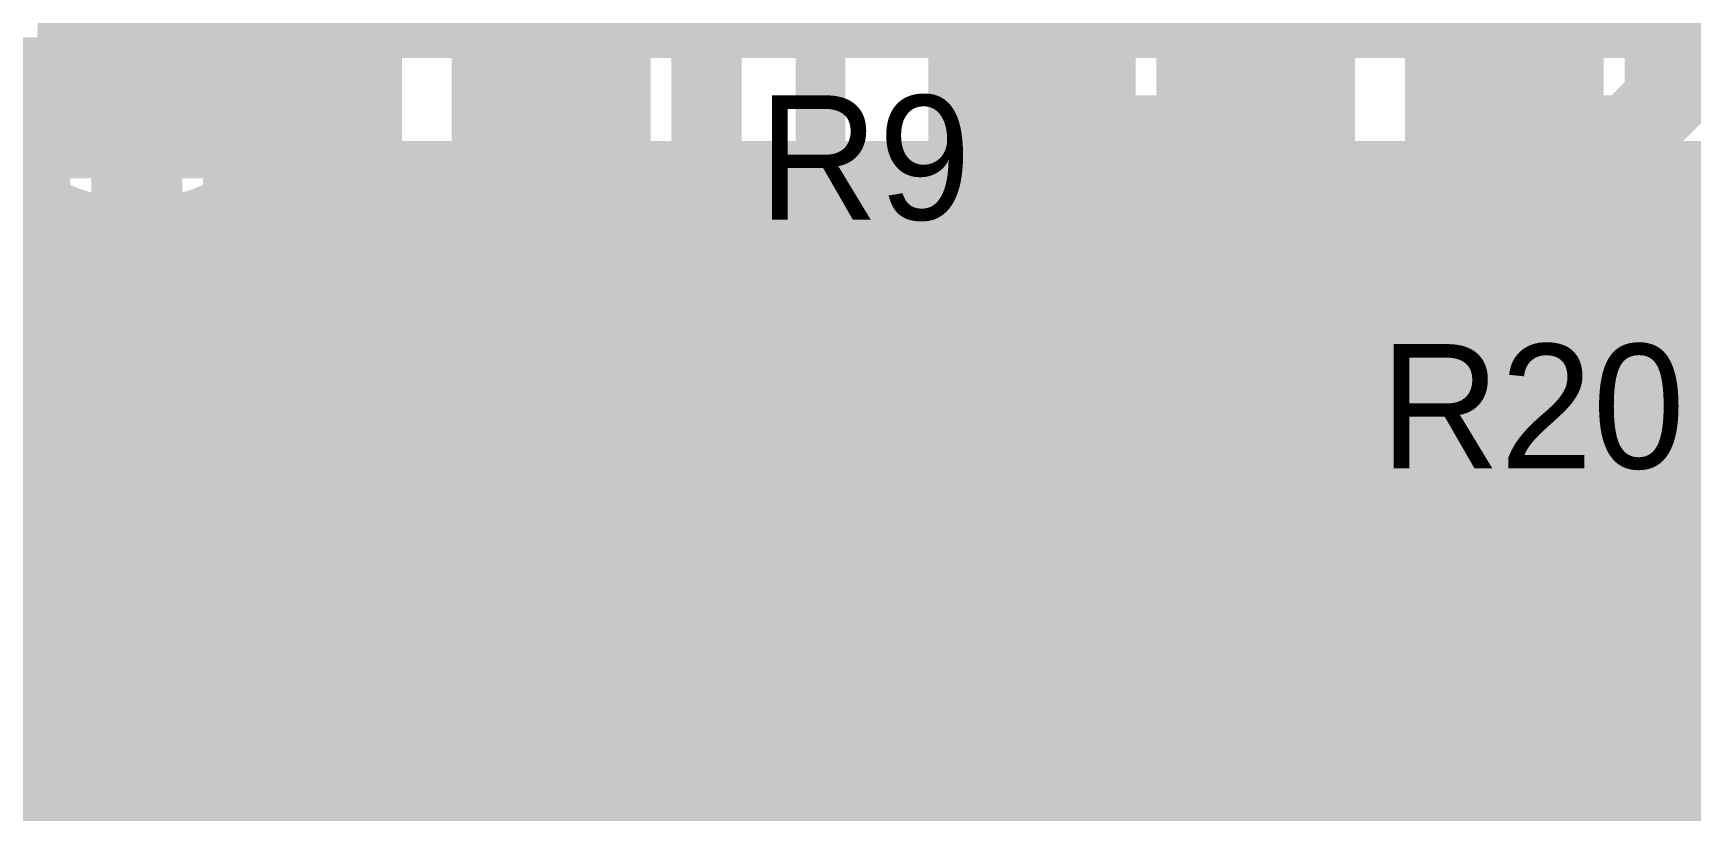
# Model space of a CAD drawing. Header units: millimetres. Extents: x 1.9 to 5.81, y 3 to 5.61.
# Drawn here: x 2.905 to 3.305, y 3.325 to 3.515 of the extents above; entities that cross this region are included whole.
import ezdxf

# ---------------------------------------------------------------- set-up
doc = ezdxf.new("R2010")
doc.units = ezdxf.units.MM
doc.header["$MEASUREMENT"] = 0
for name, color, linetype in [('BottomLayer', 5, 'Continuous'), ('BottomSolder', 6, 'Continuous'), ('MultiLayer', 9, 'Continuous'), ('TopLayer', 1, 'Continuous'), ('TopOverlay', 2, 'Continuous'), ('TopPaste', 8, 'Continuous'), ('TopSolder', 216, 'Continuous')]:
    doc.layers.add(name, color=color, linetype=linetype)

msp = doc.modelspace()

# ---------------------------------------------------------------- linework, layer by layer
at = {"layer": 'BottomLayer', "const_width": 0.01}
msp.add_lwpolyline([(2.96262, 3.484, -2.503839), (2.96262, 3.546)], format="xyb", dxfattribs=at)
at = {"layer": 'BottomLayer'}
for points, const_width in [([(2.92, 3.515, 1), (2.94, 3.515, 1)], 0.02), ([(2.927, 3.515, 1), (2.933, 3.515, 1)], 0.006), ([(2.96012, 3.484, 1), (2.96512, 3.484, 1)], 0.005), ([(2.96012, 3.484, 1), (2.96512, 3.484, 1)], 0.005), ([(2.9675, 3.484, 1), (2.9725, 3.484, 1)], 0.005), ([(2.9775, 3.484, 1), (2.9825, 3.484, 1)], 0.005), ([(2.9875, 3.484, 1), (2.9925, 3.484, 1)], 0.005), ([(2.9975, 3.484, 1), (3.0025, 3.484, 1)], 0.005), ([(3.0075, 3.484, 1), (3.0125, 3.484, 1)], 0.005), ([(3.0175, 3.484, 1), (3.0225, 3.484, 1)], 0.005), ([(3.0275, 3.484, 1), (3.0325, 3.484, 1)], 0.005), ([(3.0375, 3.484, 1), (3.0425, 3.484, 1)], 0.005), ([(3.0475, 3.484, 1), (3.0525, 3.484, 1)], 0.005), ([(3.0575, 3.484, 1), (3.0625, 3.484, 1)], 0.005), ([(3.0675, 3.484, 1), (3.0725, 3.484, 1)], 0.005), ([(3.0775, 3.484, 1), (3.0825, 3.484, 1)], 0.005), ([(3.0875, 3.484, 1), (3.0925, 3.484, 1)], 0.005), ([(3.0975, 3.484, 1), (3.1025, 3.484, 1)], 0.005), ([(3.1075, 3.484, 1), (3.1125, 3.484, 1)], 0.005), ([(3.1175, 3.484, 1), (3.1225, 3.484, 1)], 0.005), ([(3.1275, 3.484, 1), (3.1325, 3.484, 1)], 0.005), ([(3.1375, 3.484, 1), (3.1425, 3.484, 1)], 0.005), ([(3.1475, 3.484, 1), (3.1525, 3.484, 1)], 0.005), ([(3.1575, 3.484, 1), (3.1625, 3.484, 1)], 0.005), ([(3.1675, 3.484, 1), (3.1725, 3.484, 1)], 0.005), ([(3.1775, 3.484, 1), (3.1825, 3.484, 1)], 0.005), ([(3.1875, 3.484, 1), (3.1925, 3.484, 1)], 0.005), ([(3.1975, 3.484, 1), (3.2025, 3.484, 1)], 0.005), ([(3.2075, 3.484, 1), (3.2125, 3.484, 1)], 0.005), ([(3.2175, 3.484, 1), (3.2225, 3.484, 1)], 0.005), ([(3.2275, 3.484, 1), (3.2325, 3.484, 1)], 0.005), ([(3.2375, 3.484, 1), (3.2425, 3.484, 1)], 0.005), ([(3.2475, 3.484, 1), (3.2525, 3.484, 1)], 0.005), ([(3.2575, 3.484, 1), (3.2625, 3.484, 1)], 0.005), ([(3.2675, 3.484, 1), (3.2725, 3.484, 1)], 0.005), ([(3.2775, 3.484, 1), (3.2825, 3.484, 1)], 0.005), ([(3.2875, 3.484, 1), (3.2925, 3.484, 1)], 0.005), ([(3.2975, 3.484, 1), (3.3025, 3.484, 1)], 0.005), ([(2.89922, 3.48, 1), (2.90422, 3.48, 1)], 0.005), ([(2.95578, 3.48, 1), (2.96078, 3.48, 1)], 0.005), ([(2.9575, 3.48146, 1), (2.9625, 3.48146, 1)], 0.005), ([(2.9075, 3.47469, 1), (2.9125, 3.47469, 1)], 0.005), ([(2.9175, 3.47113, 1), (2.9225, 3.47113, 1)], 0.005), ([(2.9375, 3.47113, 1), (2.9425, 3.47113, 1)], 0.005), ([(2.9475, 3.47469, 1), (2.9525, 3.47469, 1)], 0.005), ([(2.9275, 3.47, 1), (2.9325, 3.47, 1)], 0.005), ([(2.9275, 3.47, 1), (2.9325, 3.47, 1)], 0.005), ([(2.9275, 3.47, 1), (2.9325, 3.47, 1)], 0.005), ([(2.9075, 3.381, 1), (2.9125, 3.381, 1)], 0.005), ([(2.9175, 3.381, 1), (2.9225, 3.381, 1)], 0.005), ([(2.9275, 3.381, 1), (2.9325, 3.381, 1)], 0.005), ([(2.9375, 3.381, 1), (2.9425, 3.381, 1)], 0.005), ([(2.9475, 3.381, 1), (2.9525, 3.381, 1)], 0.005), ([(2.9575, 3.381, 1), (2.9625, 3.381, 1)], 0.005), ([(2.9675, 3.381, 1), (2.9725, 3.381, 1)], 0.005), ([(2.9775, 3.381, 1), (2.9825, 3.381, 1)], 0.005), ([(2.9875, 3.381, 1), (2.9925, 3.381, 1)], 0.005), ([(2.9975, 3.381, 1), (3.0025, 3.381, 1)], 0.005), ([(3.0075, 3.381, 1), (3.0125, 3.381, 1)], 0.005), ([(3.0175, 3.381, 1), (3.0225, 3.381, 1)], 0.005), ([(3.0275, 3.381, 1), (3.0325, 3.381, 1)], 0.005), ([(3.0375, 3.381, 1), (3.0425, 3.381, 1)], 0.005), ([(3.0475, 3.381, 1), (3.0525, 3.381, 1)], 0.005), ([(3.0575, 3.381, 1), (3.0625, 3.381, 1)], 0.005), ([(3.0675, 3.381, 1), (3.0725, 3.381, 1)], 0.005), ([(3.0775, 3.381, 1), (3.0825, 3.381, 1)], 0.005), ([(3.0875, 3.381, 1), (3.0925, 3.381, 1)], 0.005), ([(3.0975, 3.381, 1), (3.1025, 3.381, 1)], 0.005), ([(3.1075, 3.381, 1), (3.1125, 3.381, 1)], 0.005), ([(3.1175, 3.381, 1), (3.1225, 3.381, 1)], 0.005), ([(3.1275, 3.381, 1), (3.1325, 3.381, 1)], 0.005), ([(3.1375, 3.381, 1), (3.1425, 3.381, 1)], 0.005), ([(3.1475, 3.381, 1), (3.1525, 3.381, 1)], 0.005), ([(3.1575, 3.381, 1), (3.1625, 3.381, 1)], 0.005), ([(3.1675, 3.381, 1), (3.1725, 3.381, 1)], 0.005), ([(3.1775, 3.381, 1), (3.1825, 3.381, 1)], 0.005), ([(3.1875, 3.381, 1), (3.1925, 3.381, 1)], 0.005), ([(3.1975, 3.381, 1), (3.2025, 3.381, 1)], 0.005), ([(3.2075, 3.381, 1), (3.2125, 3.381, 1)], 0.005), ([(3.2175, 3.381, 1), (3.2225, 3.381, 1)], 0.005), ([(3.2275, 3.381, 1), (3.2325, 3.381, 1)], 0.005), ([(3.2375, 3.381, 1), (3.2425, 3.381, 1)], 0.005), ([(3.2475, 3.381, 1), (3.2525, 3.381, 1)], 0.005), ([(3.2575, 3.381, 1), (3.2625, 3.381, 1)], 0.005), ([(3.2675, 3.381, 1), (3.2725, 3.381, 1)], 0.005), ([(3.2775, 3.381, 1), (3.2825, 3.381, 1)], 0.005), ([(3.2875, 3.381, 1), (3.2925, 3.381, 1)], 0.005), ([(3.2975, 3.381, 1), (3.3025, 3.381, 1)], 0.005)]:
    msp.add_lwpolyline(points, format="xyb", close=True, dxfattribs=dict(at, const_width=const_width))
for points, const_width in [([(2.93, 3.515), (3.415, 3.515)], 0.012), ([(2.96262, 3.484), (3.415, 3.484)], 0.01), ([(2.97, 3.381), (2.97, 3.484)], 0.01), ([(2.98, 3.381), (2.98, 3.484)], 0.01), ([(2.99, 3.381), (2.99, 3.484)], 0.01), ([(3, 3.381), (3, 3.484)], 0.01), ([(3.01, 3.381), (3.01, 3.484)], 0.01), ([(3.02, 3.381), (3.02, 3.484)], 0.01), ([(3.03, 3.381), (3.03, 3.484)], 0.01), ([(3.04, 3.381), (3.04, 3.484)], 0.01), ([(3.05, 3.381), (3.05, 3.484)], 0.01), ([(3.06, 3.381), (3.06, 3.484)], 0.01), ([(3.07, 3.381), (3.07, 3.484)], 0.01), ([(3.08, 3.381), (3.08, 3.484)], 0.01), ([(3.09, 3.381), (3.09, 3.484)], 0.01), ([(3.1, 3.381), (3.1, 3.484)], 0.01), ([(3.11, 3.381), (3.11, 3.484)], 0.01), ([(3.12, 3.381), (3.12, 3.484)], 0.01), ([(3.13, 3.381), (3.13, 3.484)], 0.01), ([(3.14, 3.381), (3.14, 3.484)], 0.01), ([(3.15, 3.381), (3.15, 3.484)], 0.01), ([(3.16, 3.381), (3.16, 3.484)], 0.01), ([(3.17, 3.381), (3.17, 3.484)], 0.01), ([(3.18, 3.381), (3.18, 3.484)], 0.01), ([(3.19, 3.381), (3.19, 3.484)], 0.01), ([(3.2, 3.381), (3.2, 3.484)], 0.01), ([(3.21, 3.381), (3.21, 3.484)], 0.01), ([(3.22, 3.381), (3.22, 3.484)], 0.01), ([(3.23, 3.381), (3.23, 3.484)], 0.01), ([(3.24, 3.381), (3.24, 3.484)], 0.01), ([(3.25, 3.381), (3.25, 3.484)], 0.01), ([(3.26, 3.381), (3.26, 3.484)], 0.01), ([(3.27, 3.381), (3.27, 3.484)], 0.01), ([(3.28, 3.381), (3.28, 3.484)], 0.01), ([(3.29, 3.381), (3.29, 3.484)], 0.01), ([(3.3, 3.381), (3.3, 3.484)], 0.01), ([(2.211, 3.48), (2.90172, 3.48)], 0.01), ([(2.95828, 3.48), (3.68, 3.48)], 0.01), ([(2.96, 3.381), (2.96, 3.48146)], 0.01), ([(2.91, 3.381), (2.91, 3.47469)], 0.01), ([(2.92, 3.381), (2.92, 3.47113)], 0.01), ([(2.94, 3.381), (2.94, 3.47113)], 0.01), ([(2.95, 3.381), (2.95, 3.47469)], 0.01), ([(2.211, 3.47), (2.93, 3.47)], 0.01), ([(2.93, 3.47), (3.68, 3.47)], 0.01), ([(2.93, 3.381), (2.93, 3.47)], 0.01), ([(2.211, 3.46), (3.68, 3.46)], 0.01), ([(2.21384, 3.45), (3.68, 3.45)], 0.01), ([(2.22384, 3.44), (3.68, 3.44)], 0.01), ([(2.23384, 3.43), (3.68, 3.43)], 0.01), ([(2.24384, 3.42), (3.68, 3.42)], 0.01), ([(2.25384, 3.41), (3.97113, 3.41)], 0.01), ([(2.26384, 3.4), (3.97, 3.4)], 0.01), ([(2.27384, 3.39), (3.97113, 3.39)], 0.01), ([(2.28284, 3.381), (3.96216, 3.381)], 0.01), ([(2.27, 3.35), (3.975, 3.35)], 0.012)]:
    msp.add_lwpolyline(points, dxfattribs=dict(at, const_width=const_width))
at = {"layer": 'BottomSolder', "const_width": 0.024}
msp.add_lwpolyline([(2.918, 3.515, 1), (2.942, 3.515, 1)], format="xyb", close=True, dxfattribs=at)
msp.add_lwpolyline([(2.918, 3.515, 1), (2.942, 3.515, 1)], format="xyb", close=True, dxfattribs=at)
at = {"layer": 'MultiLayer', "const_width": 0.02}
msp.add_lwpolyline([(2.92, 3.515, 1), (2.94, 3.515, 1)], format="xyb", close=True, dxfattribs=at)
at = {"layer": 'TopLayer'}
for points, const_width in [([(3.07, 3.45), (3.07, 3.71)], 0.012), ([(3.095, 3.435), (3.095, 3.635)], 0.012), ([(3.03, 3.49), (3.03, 3.57)], 0.03), ([(2.94, 3.5), (2.94, 3.55)], 0.02), ([(3.22, 3.55), (3.27, 3.5)], 0.012), ([(3.29, 3.49), (3.34, 3.54)], 0.02), ([(3.03, 3.49), (3.03, 3.53)], 0.02), ([(3.126, 3.435), (3.126, 3.51349)], 0.01), ([(3.13, 3.335), (3.13, 3.51305)], 0.01), ([(3.132, 3.513), (3.155, 3.513)], 0.01), ([(3.14, 3.335), (3.14, 3.513)], 0.01), ([(3.15, 3.335), (3.15, 3.513)], 0.01), ([(3.155, 3.445), (3.155, 3.513)], 0.01), ([(3.126, 3.51), (3.155, 3.51)], 0.01), ([(3.126, 3.5), (3.155, 3.5)], 0.01), ([(2.89, 3.49), (2.97, 3.49)], 0.02), ([(3.16, 3.49), (3.2, 3.49)], 0.02), ([(3.2, 3.45), (3.2, 3.49)], 0.02), ([(3.26, 3.49), (3.29, 3.49)], 0.02), ([(3.126, 3.49), (3.155, 3.49)], 0.01), ([(3.126, 3.48), (3.155, 3.48)], 0.01), ([(3.126, 3.47), (3.155, 3.47)], 0.01), ([(3.126, 3.46), (3.155, 3.46)], 0.01), ([(3.30803, 3.46), (3.68, 3.46)], 0.01), ([(3.305, 3.445), (3.305, 3.45838)], 0.01), ([(3.06, 3.44), (3.07, 3.45)], 0.012), ([(3.126, 3.45), (3.155, 3.45)], 0.01), ([(3.305, 3.45), (3.68, 3.45)], 0.01), ([(3.155, 3.445), (3.215, 3.445)], 0.01), ([(3.16, 3.335), (3.16, 3.445)], 0.01), ([(3.17, 3.335), (3.17, 3.445)], 0.01), ([(3.18, 3.335), (3.18, 3.445)], 0.01), ([(3.19, 3.335), (3.19, 3.445)], 0.01), ([(3.2, 3.335), (3.2, 3.445)], 0.01), ([(3.21, 3.335), (3.21, 3.445)], 0.01), ([(3.215, 3.445), (3.245, 3.445)], 0.01), ([(3.215, 3.445), (3.245, 3.445)], 0.01), ([(3.22, 3.335), (3.22, 3.445)], 0.01), ([(3.23, 3.335), (3.23, 3.445)], 0.01), ([(3.24, 3.335), (3.24, 3.445)], 0.01), ([(3.245, 3.445), (3.305, 3.445)], 0.01), ([(3.25, 3.335), (3.25, 3.445)], 0.01), ([(3.26, 3.335), (3.26, 3.445)], 0.01), ([(3.27, 3.335), (3.27, 3.445)], 0.01), ([(3.28, 3.335), (3.28, 3.445)], 0.01), ([(3.29, 3.335), (3.29, 3.445)], 0.01), ([(3.3, 3.335), (3.3, 3.445)], 0.01), ([(2.71, 3.44), (3.06, 3.44)], 0.012), ([(3.126, 3.44), (3.68, 3.44)], 0.01), ([(3.07, 3.41), (3.095, 3.435)], 0.012), ([(3.12559, 3.43), (3.68, 3.43)], 0.01), ([(3.12213, 3.42), (3.68, 3.42)], 0.01), ([(3.12, 3.335), (3.12, 3.41667)], 0.01), ([(2.7, 3.41), (3.07, 3.41)], 0.012), ([(3.09194, 3.3881), (3.1169, 3.41306)], 0.01), ([(3.11384, 3.41), (3.685, 3.41)], 0.01), ([(3.11, 3.335), (3.11, 3.40616)], 0.01), ([(3.10384, 3.4), (3.685, 3.4)], 0.01), ([(3.1, 3.335), (3.1, 3.39616)], 0.01), ([(3.09384, 3.39), (3.685, 3.39)], 0.01), ([(3.09, 3.335), (3.09, 3.38631)], 0.01), ([(2.7, 3.379), (3.07, 3.379)], 0.01), ([(2.91, 3.335), (2.91, 3.379)], 0.01), ([(2.92, 3.335), (2.92, 3.379)], 0.01), ([(2.93, 3.335), (2.93, 3.379)], 0.01), ([(2.94, 3.335), (2.94, 3.379)], 0.01), ([(2.95, 3.335), (2.95, 3.379)], 0.01), ([(2.96, 3.335), (2.96, 3.379)], 0.01), ([(2.97, 3.335), (2.97, 3.379)], 0.01), ([(2.98, 3.335), (2.98, 3.379)], 0.01), ([(2.99, 3.335), (2.99, 3.379)], 0.01), ([(3, 3.335), (3, 3.379)], 0.01), ([(3.01, 3.335), (3.01, 3.379)], 0.01), ([(3.02, 3.335), (3.02, 3.379)], 0.01), ([(3.03, 3.335), (3.03, 3.379)], 0.01), ([(3.04, 3.335), (3.04, 3.379)], 0.01), ([(3.05, 3.335), (3.05, 3.379)], 0.01), ([(3.06, 3.335), (3.06, 3.379)], 0.01), ([(3.07, 3.335), (3.07, 3.379)], 0.01), ([(3.07781, 3.38), (3.685, 3.38)], 0.01), ([(3.08, 3.335), (3.08, 3.38066)], 0.01), ([(2.515, 3.37), (3.685, 3.37)], 0.01), ([(2.515, 3.36), (3.685, 3.36)], 0.01), ([(2.515, 3.35), (3.99257, 3.35)], 0.01), ([(2.515, 3.34), (3.98257, 3.34)], 0.01), ([(2.885, 3.335), (2.95, 3.335)], 0.01), ([(2.95, 3.335), (3.015, 3.335)], 0.01), ([(2.95, 3.335), (3.015, 3.335)], 0.01), ([(3.015, 3.335), (3.185, 3.335)], 0.01), ([(3.185, 3.335), (3.25, 3.335)], 0.01), ([(3.185, 3.335), (3.25, 3.335)], 0.01), ([(3.25, 3.335), (3.315, 3.335)], 0.01)]:
    msp.add_lwpolyline(points, dxfattribs=dict(at, const_width=const_width))
for points, const_width in [([(2.92, 3.515, 1), (2.94, 3.515, 1)], 0.02), ([(3.1235, 3.51349, 1), (3.1285, 3.51349, 1)], 0.005), ([(3.1235, 3.51349, 1), (3.1285, 3.51349, 1)], 0.005), ([(3.1275, 3.51305, 1), (3.1325, 3.51305, 1)], 0.005), ([(3.1295, 3.513, 1), (3.1345, 3.513, 1)], 0.005), ([(3.1295, 3.513, 1), (3.1345, 3.513, 1)], 0.005), ([(3.1375, 3.513, 1), (3.1425, 3.513, 1)], 0.005), ([(3.1475, 3.513, 1), (3.1525, 3.513, 1)], 0.005), ([(3.1525, 3.513, 1), (3.1575, 3.513, 1)], 0.005), ([(3.1525, 3.513, 1), (3.1575, 3.513, 1)], 0.005), ([(3.1235, 3.51, 1), (3.1285, 3.51, 1)], 0.005), ([(3.1525, 3.51, 1), (3.1575, 3.51, 1)], 0.005), ([(2.935, 3.5, 1), (2.945, 3.5, 1)], 0.01), ([(3.0225, 3.49, 1), (3.0375, 3.49, 1)], 0.015), ([(3.1235, 3.5, 1), (3.1285, 3.5, 1)], 0.005), ([(3.1525, 3.5, 1), (3.1575, 3.5, 1)], 0.005), ([(3.267, 3.5, 1), (3.273, 3.5, 1)], 0.006), ([(2.965, 3.49, 1), (2.975, 3.49, 1)], 0.01), ([(3.025, 3.49, 1), (3.035, 3.49, 1)], 0.01), ([(3.155, 3.49, 1), (3.165, 3.49, 1)], 0.01), ([(3.195, 3.49, 1), (3.205, 3.49, 1)], 0.01), ([(3.195, 3.49, 1), (3.205, 3.49, 1)], 0.01), ([(3.255, 3.49, 1), (3.265, 3.49, 1)], 0.01), ([(3.285, 3.49, 1), (3.295, 3.49, 1)], 0.01), ([(3.285, 3.49, 1), (3.295, 3.49, 1)], 0.01), ([(3.1235, 3.49, 1), (3.1285, 3.49, 1)], 0.005), ([(3.1525, 3.49, 1), (3.1575, 3.49, 1)], 0.005), ([(3.1235, 3.48, 1), (3.1285, 3.48, 1)], 0.005), ([(3.1525, 3.48, 1), (3.1575, 3.48, 1)], 0.005), ([(3.1235, 3.47, 1), (3.1285, 3.47, 1)], 0.005), ([(3.1525, 3.47, 1), (3.1575, 3.47, 1)], 0.005), ([(3.1235, 3.46, 1), (3.1285, 3.46, 1)], 0.005), ([(3.1525, 3.46, 1), (3.1575, 3.46, 1)], 0.005), ([(3.30553, 3.46, 1), (3.31053, 3.46, 1)], 0.005), ([(3.195, 3.45, 1), (3.205, 3.45, 1)], 0.01), ([(3.3025, 3.45838, 1), (3.3075, 3.45838, 1)], 0.005), ([(3.3025, 3.45838, 1), (3.3075, 3.45838, 1)], 0.005), ([(3.3025, 3.45838, 1), (3.3075, 3.45838, 1)], 0.005), ([(3.067, 3.45, 1), (3.073, 3.45, 1)], 0.006), ([(3.067, 3.45, 1), (3.073, 3.45, 1)], 0.006), ([(3.1235, 3.45, 1), (3.1285, 3.45, 1)], 0.005), ([(3.1525, 3.45, 1), (3.1575, 3.45, 1)], 0.005), ([(3.3025, 3.45, 1), (3.3075, 3.45, 1)], 0.005), ([(3.1525, 3.445, 1), (3.1575, 3.445, 1)], 0.005), ([(3.1525, 3.445, 1), (3.1575, 3.445, 1)], 0.005), ([(3.1575, 3.445, 1), (3.1625, 3.445, 1)], 0.005), ([(3.1675, 3.445, 1), (3.1725, 3.445, 1)], 0.005), ([(3.1775, 3.445, 1), (3.1825, 3.445, 1)], 0.005), ([(3.1875, 3.445, 1), (3.1925, 3.445, 1)], 0.005), ([(3.1975, 3.445, 1), (3.2025, 3.445, 1)], 0.005), ([(3.2075, 3.445, 1), (3.2125, 3.445, 1)], 0.005), ([(3.2125, 3.445, 1), (3.2175, 3.445, 1)], 0.005), ([(3.2125, 3.445, 1), (3.2175, 3.445, 1)], 0.005), ([(3.2125, 3.445, 1), (3.2175, 3.445, 1)], 0.005), ([(3.2175, 3.445, 1), (3.2225, 3.445, 1)], 0.005), ([(3.2275, 3.445, 1), (3.2325, 3.445, 1)], 0.005), ([(3.2375, 3.445, 1), (3.2425, 3.445, 1)], 0.005), ([(3.2425, 3.445, 1), (3.2475, 3.445, 1)], 0.005), ([(3.2425, 3.445, 1), (3.2475, 3.445, 1)], 0.005), ([(3.2425, 3.445, 1), (3.2475, 3.445, 1)], 0.005), ([(3.2475, 3.445, 1), (3.2525, 3.445, 1)], 0.005), ([(3.2575, 3.445, 1), (3.2625, 3.445, 1)], 0.005), ([(3.2675, 3.445, 1), (3.2725, 3.445, 1)], 0.005), ([(3.2775, 3.445, 1), (3.2825, 3.445, 1)], 0.005), ([(3.2875, 3.445, 1), (3.2925, 3.445, 1)], 0.005), ([(3.2975, 3.445, 1), (3.3025, 3.445, 1)], 0.005), ([(3.3025, 3.445, 1), (3.3075, 3.445, 1)], 0.005), ([(3.3025, 3.445, 1), (3.3075, 3.445, 1)], 0.005), ([(3.057, 3.44, 1), (3.063, 3.44, 1)], 0.006), ([(3.057, 3.44, 1), (3.063, 3.44, 1)], 0.006), ([(3.1235, 3.44, 1), (3.1285, 3.44, 1)], 0.005), ([(3.092, 3.435, 1), (3.098, 3.435, 1)], 0.006), ([(3.092, 3.435, 1), (3.098, 3.435, 1)], 0.006), ([(3.1235, 3.435, 1), (3.1285, 3.435, 1)], 0.005), ([(3.1235, 3.435, 1), (3.1285, 3.435, 1)], 0.005), ([(3.1235, 3.435, 1), (3.1285, 3.435, 1)], 0.005), ([(3.12309, 3.43, 1), (3.12809, 3.43, 1)], 0.005), ([(3.11963, 3.42, 1), (3.12463, 3.42, 1)], 0.005), ([(3.1175, 3.41667, 1), (3.1225, 3.41667, 1)], 0.005), ([(3.067, 3.41, 1), (3.073, 3.41, 1)], 0.006), ([(3.067, 3.41, 1), (3.073, 3.41, 1)], 0.006), ([(3.1144, 3.41306, 1), (3.1194, 3.41306, 1)], 0.005), ([(3.1144, 3.41306, 1), (3.1194, 3.41306, 1)], 0.005), ([(3.11442, 3.41308, 1), (3.11942, 3.41308, 1)], 0.005), ([(3.11134, 3.41, 1), (3.11634, 3.41, 1)], 0.005), ([(3.1075, 3.40616, 1), (3.1125, 3.40616, 1)], 0.005), ([(3.10134, 3.4, 1), (3.10634, 3.4, 1)], 0.005), ([(3.0975, 3.39616, 1), (3.1025, 3.39616, 1)], 0.005), ([(3.08942, 3.38808, 1), (3.09442, 3.38808, 1)], 0.005), ([(3.08944, 3.3881, 1), (3.09444, 3.3881, 1)], 0.005), ([(3.08944, 3.3881, 1), (3.09444, 3.3881, 1)], 0.005), ([(3.09134, 3.39, 1), (3.09634, 3.39, 1)], 0.005), ([(3.0875, 3.38631, 1), (3.0925, 3.38631, 1)], 0.005), ([(2.9075, 3.379, 1), (2.9125, 3.379, 1)], 0.005), ([(2.9175, 3.379, 1), (2.9225, 3.379, 1)], 0.005), ([(2.9275, 3.379, 1), (2.9325, 3.379, 1)], 0.005), ([(2.9375, 3.379, 1), (2.9425, 3.379, 1)], 0.005), ([(2.9475, 3.379, 1), (2.9525, 3.379, 1)], 0.005), ([(2.9575, 3.379, 1), (2.9625, 3.379, 1)], 0.005), ([(2.9675, 3.379, 1), (2.9725, 3.379, 1)], 0.005), ([(2.9775, 3.379, 1), (2.9825, 3.379, 1)], 0.005), ([(2.9875, 3.379, 1), (2.9925, 3.379, 1)], 0.005), ([(2.9975, 3.379, 1), (3.0025, 3.379, 1)], 0.005), ([(3.0075, 3.379, 1), (3.0125, 3.379, 1)], 0.005), ([(3.0175, 3.379, 1), (3.0225, 3.379, 1)], 0.005), ([(3.0275, 3.379, 1), (3.0325, 3.379, 1)], 0.005), ([(3.0375, 3.379, 1), (3.0425, 3.379, 1)], 0.005), ([(3.0475, 3.379, 1), (3.0525, 3.379, 1)], 0.005), ([(3.0575, 3.379, 1), (3.0625, 3.379, 1)], 0.005), ([(3.0675, 3.379, 1), (3.0725, 3.379, 1)], 0.005), ([(3.0675, 3.379, 1), (3.0725, 3.379, 1)], 0.005), ([(3.0675, 3.379, 1), (3.0725, 3.379, 1)], 0.005), ([(3.0675, 3.379, 1), (3.0725, 3.379, 1)], 0.005), ([(3.07531, 3.38, 1), (3.08031, 3.38, 1)], 0.005), ([(3.0775, 3.38066, 1), (3.0825, 3.38066, 1)], 0.005), ([(2.9075, 3.335, 1), (2.9125, 3.335, 1)], 0.005), ([(2.9175, 3.335, 1), (2.9225, 3.335, 1)], 0.005), ([(2.9275, 3.335, 1), (2.9325, 3.335, 1)], 0.005), ([(2.9375, 3.335, 1), (2.9425, 3.335, 1)], 0.005), ([(2.9475, 3.335, 1), (2.9525, 3.335, 1)], 0.005), ([(2.9475, 3.335, 1), (2.9525, 3.335, 1)], 0.005), ([(2.9475, 3.335, 1), (2.9525, 3.335, 1)], 0.005), ([(2.9475, 3.335, 1), (2.9525, 3.335, 1)], 0.005), ([(2.9575, 3.335, 1), (2.9625, 3.335, 1)], 0.005), ([(2.9675, 3.335, 1), (2.9725, 3.335, 1)], 0.005), ([(2.9775, 3.335, 1), (2.9825, 3.335, 1)], 0.005), ([(2.9875, 3.335, 1), (2.9925, 3.335, 1)], 0.005), ([(2.9975, 3.335, 1), (3.0025, 3.335, 1)], 0.005), ([(3.0075, 3.335, 1), (3.0125, 3.335, 1)], 0.005), ([(3.0125, 3.335, 1), (3.0175, 3.335, 1)], 0.005), ([(3.0125, 3.335, 1), (3.0175, 3.335, 1)], 0.005), ([(3.0125, 3.335, 1), (3.0175, 3.335, 1)], 0.005), ([(3.0175, 3.335, 1), (3.0225, 3.335, 1)], 0.005), ([(3.0275, 3.335, 1), (3.0325, 3.335, 1)], 0.005), ([(3.0375, 3.335, 1), (3.0425, 3.335, 1)], 0.005), ([(3.0475, 3.335, 1), (3.0525, 3.335, 1)], 0.005), ([(3.0575, 3.335, 1), (3.0625, 3.335, 1)], 0.005), ([(3.0675, 3.335, 1), (3.0725, 3.335, 1)], 0.005), ([(3.0775, 3.335, 1), (3.0825, 3.335, 1)], 0.005), ([(3.0875, 3.335, 1), (3.0925, 3.335, 1)], 0.005), ([(3.0975, 3.335, 1), (3.1025, 3.335, 1)], 0.005), ([(3.1075, 3.335, 1), (3.1125, 3.335, 1)], 0.005), ([(3.1175, 3.335, 1), (3.1225, 3.335, 1)], 0.005), ([(3.1275, 3.335, 1), (3.1325, 3.335, 1)], 0.005), ([(3.1375, 3.335, 1), (3.1425, 3.335, 1)], 0.005), ([(3.1475, 3.335, 1), (3.1525, 3.335, 1)], 0.005), ([(3.1575, 3.335, 1), (3.1625, 3.335, 1)], 0.005), ([(3.1675, 3.335, 1), (3.1725, 3.335, 1)], 0.005), ([(3.1775, 3.335, 1), (3.1825, 3.335, 1)], 0.005), ([(3.1825, 3.335, 1), (3.1875, 3.335, 1)], 0.005), ([(3.1825, 3.335, 1), (3.1875, 3.335, 1)], 0.005), ([(3.1825, 3.335, 1), (3.1875, 3.335, 1)], 0.005), ([(3.1875, 3.335, 1), (3.1925, 3.335, 1)], 0.005), ([(3.1975, 3.335, 1), (3.2025, 3.335, 1)], 0.005), ([(3.2075, 3.335, 1), (3.2125, 3.335, 1)], 0.005), ([(3.2175, 3.335, 1), (3.2225, 3.335, 1)], 0.005), ([(3.2275, 3.335, 1), (3.2325, 3.335, 1)], 0.005), ([(3.2375, 3.335, 1), (3.2425, 3.335, 1)], 0.005), ([(3.2475, 3.335, 1), (3.2525, 3.335, 1)], 0.005), ([(3.2475, 3.335, 1), (3.2525, 3.335, 1)], 0.005), ([(3.2475, 3.335, 1), (3.2525, 3.335, 1)], 0.005), ([(3.2475, 3.335, 1), (3.2525, 3.335, 1)], 0.005), ([(3.2575, 3.335, 1), (3.2625, 3.335, 1)], 0.005), ([(3.2675, 3.335, 1), (3.2725, 3.335, 1)], 0.005), ([(3.2775, 3.335, 1), (3.2825, 3.335, 1)], 0.005), ([(3.2875, 3.335, 1), (3.2925, 3.335, 1)], 0.005), ([(3.2975, 3.335, 1), (3.3025, 3.335, 1)], 0.005)]:
    msp.add_lwpolyline(points, format="xyb", close=True, dxfattribs=dict(at, const_width=const_width))
at = {"layer": 'TopLayer', "const_width": 0.01}
for points in [[(3.132, 3.513, -0.040743), (3.126, 3.51349)], [(3.31479, 3.46529, -0.086269), (3.305, 3.45838)], [(3.31475, 3.46525, -0.085832), (3.305, 3.45838)], [(3.126, 3.435, -0.199163), (3.1169, 3.41306)], [(3.126, 3.435, -0.198912), (3.11692, 3.41308)], [(3.09194, 3.3881, -0.199163), (3.07, 3.379)], [(3.09192, 3.38808, -0.198912), (3.07, 3.379)]]:
    msp.add_lwpolyline(points, format="xyb", dxfattribs=at)
at = {"layer": 'TopLayer'}
for points in [[(2.91, 3.51), (2.87, 3.51), (2.91, 3.47), (2.87, 3.47)], [(2.99, 3.51), (2.95, 3.51), (2.99, 3.47), (2.95, 3.47)], [(3.05, 3.51), (3.01, 3.51), (3.05, 3.47), (3.01, 3.47)], [(3.18, 3.47), (3.22, 3.47), (3.18, 3.51), (3.22, 3.51)], [(3.24, 3.47), (3.28, 3.47), (3.24, 3.51), (3.28, 3.51)]]:
    msp.add_solid(points, dxfattribs=at)
at = {"layer": 'TopOverlay'}
for points, const_width in [([(2.925, 3.455), (2.925, 3.525)], 0.012), ([(2.935, 3.455), (2.935, 3.525)], 0.012), ([(3.065, 3.455), (3.065, 3.525)], 0.012), ([(3.165, 3.455), (3.165, 3.525)], 0.012), ([(3.295, 3.455), (3.295, 3.525)], 0.012), ([(2.89, 3.455), (2.925, 3.455)], 0.012), ([(2.935, 3.455), (2.97, 3.455)], 0.012), ([(3.03, 3.455), (3.065, 3.455)], 0.012), ([(3.165, 3.455), (3.2, 3.455)], 0.012), ([(3.26, 3.455), (3.295, 3.455)], 0.012), ([(2.89, 3.33), (3.31, 3.33)], 0.01)]:
    msp.add_lwpolyline(points, dxfattribs=dict(at, const_width=const_width))
at = {"layer": 'TopOverlay', "const_width": 0.006}
for points in [[(2.922, 3.455, 1), (2.928, 3.455, 1)], [(2.922, 3.455, 1), (2.928, 3.455, 1)], [(2.932, 3.455, 1), (2.938, 3.455, 1)], [(2.932, 3.455, 1), (2.938, 3.455, 1)], [(2.967, 3.455, 1), (2.973, 3.455, 1)], [(3.027, 3.455, 1), (3.033, 3.455, 1)], [(3.062, 3.455, 1), (3.068, 3.455, 1)], [(3.062, 3.455, 1), (3.068, 3.455, 1)], [(3.162, 3.455, 1), (3.168, 3.455, 1)], [(3.162, 3.455, 1), (3.168, 3.455, 1)], [(3.197, 3.455, 1), (3.203, 3.455, 1)], [(3.257, 3.455, 1), (3.263, 3.455, 1)], [(3.292, 3.455, 1), (3.298, 3.455, 1)], [(3.292, 3.455, 1), (3.298, 3.455, 1)]]:
    msp.add_lwpolyline(points, format="xyb", close=True, dxfattribs=at)
at = {"layer": 'TopPaste'}
for points in [[(2.91, 3.51), (2.87, 3.51), (2.91, 3.47), (2.87, 3.47)], [(2.91, 3.51), (2.87, 3.51), (2.91, 3.47), (2.87, 3.47)], [(2.99, 3.51), (2.95, 3.51), (2.99, 3.47), (2.95, 3.47)], [(2.99, 3.51), (2.95, 3.51), (2.99, 3.47), (2.95, 3.47)], [(3.05, 3.51), (3.01, 3.51), (3.05, 3.47), (3.01, 3.47)], [(3.05, 3.51), (3.01, 3.51), (3.05, 3.47), (3.01, 3.47)], [(3.18, 3.47), (3.22, 3.47), (3.18, 3.51), (3.22, 3.51)], [(3.18, 3.47), (3.22, 3.47), (3.18, 3.51), (3.22, 3.51)], [(3.24, 3.47), (3.28, 3.47), (3.24, 3.51), (3.28, 3.51)], [(3.24, 3.47), (3.28, 3.47), (3.24, 3.51), (3.28, 3.51)]]:
    msp.add_solid(points, dxfattribs=at)
at = {"layer": 'TopSolder', "const_width": 0.024}
msp.add_lwpolyline([(2.918, 3.515, 1), (2.942, 3.515, 1)], format="xyb", close=True, dxfattribs=at)
msp.add_lwpolyline([(2.918, 3.515, 1), (2.942, 3.515, 1)], format="xyb", close=True, dxfattribs=at)
at = {"layer": 'TopSolder'}
for points in [[(2.914, 3.514), (2.866, 3.514), (2.914, 3.466), (2.866, 3.466)], [(2.914, 3.514), (2.866, 3.514), (2.914, 3.466), (2.866, 3.466)], [(2.994, 3.514), (2.946, 3.514), (2.994, 3.466), (2.946, 3.466)], [(2.994, 3.514), (2.946, 3.514), (2.994, 3.466), (2.946, 3.466)], [(3.054, 3.514), (3.006, 3.514), (3.054, 3.466), (3.006, 3.466)], [(3.054, 3.514), (3.006, 3.514), (3.054, 3.466), (3.006, 3.466)], [(3.176, 3.466), (3.224, 3.466), (3.176, 3.514), (3.224, 3.514)], [(3.176, 3.466), (3.224, 3.466), (3.176, 3.514), (3.224, 3.514)], [(3.236, 3.466), (3.284, 3.466), (3.236, 3.514), (3.284, 3.514)], [(3.236, 3.466), (3.284, 3.466), (3.236, 3.514), (3.284, 3.514)]]:
    msp.add_solid(points, dxfattribs=at)

# ---------------------------------------------------------------- texts
at = {"layer": 'TopOverlay'}
for s, p in [('R9', (3.08, 3.47)), ('R20', (3.23, 3.41))]:
    msp.add_text(s, height=0.03, rotation=360, dxfattribs=at).set_placement(p)

doc.saveas('drawing.dxf')
